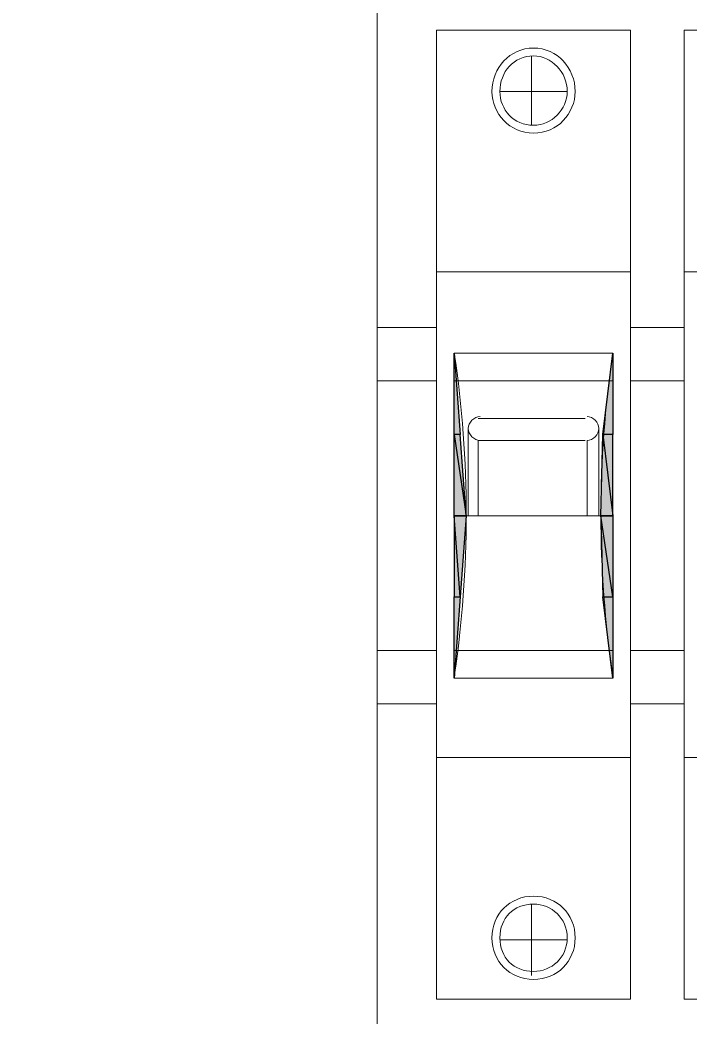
# Model space of a CAD drawing. Header units: metres. Extents: x 2999 to 3164, y 1641 to 1678.
# Drawn here: x 3008.052 to 3008.457, y 1645.003 to 1645.605 of the extents above; entities that cross this region are included whole.
import ezdxf

# ---------------------------------------------------------------- set-up
doc = ezdxf.new("R2010")
doc.units = ezdxf.units.M
doc.linetypes.add('CONTORNO_QUADRO_T', pattern=[0.35, 0.2, -0.15])

msp = doc.modelspace()

# ---------------------------------------------------------------- hatches: boundary and pattern name
at = {"true_color": 0x000007}
for points in [[(3008.31433, 1645.40389), (3008.31792, 1645.3548), (3008.31433, 1645.3548)], [(3008.41011, 1645.40389), (3008.41011, 1645.3548), (3008.40413, 1645.3548)], [(3008.31433, 1645.30571), (3008.32151, 1645.30571), (3008.31792, 1645.25662)], [(3008.40293, 1645.30571), (3008.41011, 1645.30571), (3008.41011, 1645.25662)]]:
    msp.add_hatch(color=7, dxfattribs=at).paths.add_polyline_path(points)
h = msp.add_hatch(color=7, dxfattribs=at)
h.paths.add_polyline_path([(3008.31792, 1645.3548), (3008.31433, 1645.3548), (3008.32151, 1645.30571)])
h.paths.add_polyline_path([(3008.31433, 1645.3548), (3008.32151, 1645.30571), (3008.31433, 1645.30571)])
h = msp.add_hatch(color=7, dxfattribs=at)
h.paths.add_polyline_path([(3008.41011, 1645.3548), (3008.40413, 1645.3548), (3008.41011, 1645.30571)])
h.paths.add_polyline_path([(3008.40413, 1645.3548), (3008.41011, 1645.30571), (3008.40293, 1645.30571)])
h = msp.add_hatch(color=7, dxfattribs=at)
h.paths.add_polyline_path([(3008.31433, 1645.30571), (3008.31433, 1645.25662), (3008.31792, 1645.25662)])
h.paths.add_polyline_path([(3008.31433, 1645.25662), (3008.31792, 1645.25662), (3008.31433, 1645.20753)])
h = msp.add_hatch(color=7, dxfattribs=at)
h.paths.add_polyline_path([(3008.40293, 1645.30571), (3008.40413, 1645.25662), (3008.41011, 1645.25662)])
h.paths.add_polyline_path([(3008.40413, 1645.25662), (3008.41011, 1645.25662), (3008.41011, 1645.20753)])

# ---------------------------------------------------------------- linework, layer by layer
at = {"color": 7, "linetype": 'Continuous', "lineweight": 20, "true_color": 0x000007}
for points in [[(3008.26764, 1645.6194), (3008.75493, 1645.6194), (3008.75493, 1644.99202), (3008.26764, 1644.99202)], [(3008.30355, 1645.01358), (3008.42089, 1645.01358), (3008.42089, 1645.59905), (3008.30355, 1645.59905)], [(3008.45321, 1645.01358), (3008.56935, 1645.01358), (3008.56935, 1645.59905), (3008.45321, 1645.59905)]]:
    msp.add_lwpolyline(points, close=True, dxfattribs=at)
for points in [[(3008.36102, 1645.58348), (3008.36102, 1645.56193), (3008.34187, 1645.56193)], [(3008.38257, 1645.56193), (3008.36102, 1645.56193), (3008.36102, 1645.54158)], [(3008.30355, 1645.45298), (3008.42089, 1645.45298), (3008.42089, 1645.45298)], [(3008.45321, 1645.45298), (3008.56935, 1645.45298), (3008.56935, 1645.45298)], [(3008.30355, 1645.19197), (3008.26764, 1645.19197), (3008.26764, 1645.41945)], [(3008.26764, 1645.41945), (3008.30355, 1645.41945), (3008.30355, 1645.41945)], [(3008.45321, 1645.41945), (3008.42089, 1645.41945), (3008.42089, 1645.41945)], [(3008.31433, 1645.40389), (3008.41011, 1645.40389), (3008.41011, 1645.40389)], [(3008.41011, 1645.40389), (3008.41011, 1645.20753), (3008.31433, 1645.20753)], [(3008.31433, 1645.20753), (3008.31433, 1645.40389), (3008.31433, 1645.40389)], [(3008.30355, 1645.38713), (3008.26764, 1645.38713), (3008.26764, 1645.38713)], [(3008.41011, 1645.38713), (3008.31433, 1645.38713), (3008.31433, 1645.38713)], [(3008.45321, 1645.38713), (3008.42089, 1645.38713), (3008.42089, 1645.38713)], [(3008.3287, 1645.36438), (3008.39335, 1645.36438), (3008.39335, 1645.36438)], [(3008.32271, 1645.35839), (3008.32271, 1645.30571), (3008.32271, 1645.30571)], [(3008.40173, 1645.35839), (3008.40173, 1645.30571), (3008.40173, 1645.30571)], [(3008.39335, 1645.35121), (3008.3287, 1645.35121), (3008.3287, 1645.35121)], [(3008.3287, 1645.35121), (3008.3287, 1645.30571), (3008.3287, 1645.30571)], [(3008.39455, 1645.35121), (3008.39455, 1645.30571), (3008.39455, 1645.30571)], [(3008.32151, 1645.30571), (3008.40293, 1645.30571), (3008.40293, 1645.30571)], [(3008.30355, 1645.2243), (3008.26764, 1645.2243), (3008.26764, 1645.2243)], [(3008.41011, 1645.2243), (3008.31433, 1645.2243), (3008.31433, 1645.2243)], [(3008.45321, 1645.2243), (3008.42089, 1645.2243), (3008.42089, 1645.2243)], [(3008.45321, 1645.19197), (3008.42089, 1645.19197), (3008.42089, 1645.19197)], [(3008.30355, 1645.15964), (3008.42089, 1645.15964), (3008.42089, 1645.15964)], [(3008.45321, 1645.15964), (3008.56935, 1645.15964), (3008.56935, 1645.15964)], [(3008.36102, 1645.07104), (3008.36102, 1645.04949), (3008.34187, 1645.04949)], [(3008.38257, 1645.04949), (3008.36102, 1645.04949), (3008.36102, 1645.02794)]]:
    msp.add_lwpolyline(points, dxfattribs=at)
at = {"color": 7, "linetype": 'Continuous', "lineweight": -2, "true_color": 0x000007}
for points in [[(3008.31433, 1645.40389), (3008.31792, 1645.3548), (3008.31433, 1645.3548)], [(3008.41011, 1645.40389), (3008.41011, 1645.3548), (3008.40413, 1645.3548)], [(3008.31792, 1645.3548), (3008.31433, 1645.3548), (3008.32151, 1645.30571)], [(3008.31433, 1645.3548), (3008.32151, 1645.30571), (3008.31433, 1645.30571)], [(3008.40413, 1645.3548), (3008.41011, 1645.30571), (3008.40293, 1645.30571)], [(3008.41011, 1645.3548), (3008.40413, 1645.3548), (3008.41011, 1645.30571)], [(3008.31433, 1645.30571), (3008.31433, 1645.25662), (3008.31792, 1645.25662)], [(3008.31433, 1645.30571), (3008.32151, 1645.30571), (3008.31792, 1645.25662)], [(3008.40293, 1645.30571), (3008.40413, 1645.25662), (3008.41011, 1645.25662)], [(3008.40293, 1645.30571), (3008.41011, 1645.30571), (3008.41011, 1645.25662)], [(3008.31433, 1645.25662), (3008.31792, 1645.25662), (3008.31433, 1645.20753)], [(3008.40413, 1645.25662), (3008.41011, 1645.25662), (3008.41011, 1645.20753)]]:
    msp.add_lwpolyline(points, close=True, dxfattribs=at)
at = {"color": 30, "linetype": 'CONTORNO_QUADRO_T', "lineweight": 20, "ltscale": 0.1}
msp.add_open_spline([(3009.30089, 1646.21565), (3009.30089, 1647.76852), (3008.04135, 1649.02806), (3006.48728, 1649.02806), (3006.48728, 1649.02806), (3004.9344, 1649.02806), (3003.67487, 1647.76852), (3003.67487, 1646.21565), (3003.67487, 1646.21565), (3003.67487, 1644.66157), (3004.9344, 1643.40203), (3006.48728, 1643.40203), (3006.48728, 1643.40203), (3008.04135, 1643.40203), (3009.30089, 1644.66157), (3009.30089, 1646.21565)], degree=3, knots=[0, 0, 0, 0, 0.0625, 0.0625, 0.0625, 0.062501, 0.125, 0.125, 0.125, 0.125001, 0.1875, 0.1875, 0.1875, 0.187501, 1, 1, 1, 1], dxfattribs=at)
at = {"color": 7, "linetype": 'Continuous', "lineweight": 20, "true_color": 0x000007}
for points, knots in [([(3008.38736, 1645.56193), (3008.38736, 1645.5763), (3008.37659, 1645.58827), (3008.36222, 1645.58827), (3008.36222, 1645.58827), (3008.34785, 1645.58827), (3008.33708, 1645.5763), (3008.33708, 1645.56193), (3008.33708, 1645.56193), (3008.33708, 1645.54876), (3008.34785, 1645.53679), (3008.36222, 1645.53679), (3008.36222, 1645.53679), (3008.37659, 1645.53679), (3008.38736, 1645.54876), (3008.38736, 1645.56193)], [0, 0, 0, 0, 0.0625, 0.0625, 0.0625, 0.062501, 0.125, 0.125, 0.125, 0.125001, 0.1875, 0.1875, 0.1875, 0.187501, 1, 1, 1, 1]), ([(3008.38257, 1645.56193), (3008.38257, 1645.5739), (3008.373, 1645.58348), (3008.36222, 1645.58348), (3008.36222, 1645.58348), (3008.35025, 1645.58348), (3008.34187, 1645.5739), (3008.34187, 1645.56193), (3008.34187, 1645.56193), (3008.34187, 1645.55115), (3008.35025, 1645.54158), (3008.36222, 1645.54158), (3008.36222, 1645.54158), (3008.373, 1645.54158), (3008.38257, 1645.55115), (3008.38257, 1645.56193)], [0, 0, 0, 0, 0.0625, 0.0625, 0.0625, 0.062501, 0.125, 0.125, 0.125, 0.125001, 0.1875, 0.1875, 0.1875, 0.187501, 1, 1, 1, 1]), ([(3008.32989, 1645.36558), (3008.3263, 1645.36558), (3008.32271, 1645.36198), (3008.32271, 1645.35839), (3008.32271, 1645.35839), (3008.32271, 1645.3548), (3008.3263, 1645.35121), (3008.32989, 1645.35121)], [0, 0, 0, 0, 0.125, 0.125, 0.125, 0.125001, 1, 1, 1, 1]), ([(3008.39455, 1645.35121), (3008.39814, 1645.35121), (3008.40173, 1645.3548), (3008.40173, 1645.35839), (3008.40173, 1645.35839), (3008.40173, 1645.36198), (3008.39814, 1645.36558), (3008.39455, 1645.36558)], [0, 0, 0, 0, 0.125, 0.125, 0.125, 0.125001, 1, 1, 1, 1]), ([(3008.38736, 1645.05069), (3008.38736, 1645.06506), (3008.37659, 1645.07583), (3008.36222, 1645.07583), (3008.36222, 1645.07583), (3008.34785, 1645.07583), (3008.33708, 1645.06506), (3008.33708, 1645.05069), (3008.33708, 1645.05069), (3008.33708, 1645.03632), (3008.34785, 1645.02555), (3008.36222, 1645.02555), (3008.36222, 1645.02555), (3008.37659, 1645.02555), (3008.38736, 1645.03632), (3008.38736, 1645.05069)], [0, 0, 0, 0, 0.0625, 0.0625, 0.0625, 0.062501, 0.125, 0.125, 0.125, 0.125001, 0.1875, 0.1875, 0.1875, 0.187501, 1, 1, 1, 1]), ([(3008.38257, 1645.05069), (3008.38257, 1645.06266), (3008.373, 1645.07104), (3008.36222, 1645.07104), (3008.36222, 1645.07104), (3008.35025, 1645.07104), (3008.34187, 1645.06266), (3008.34187, 1645.05069), (3008.34187, 1645.05069), (3008.34187, 1645.03872), (3008.35025, 1645.03034), (3008.36222, 1645.03034), (3008.36222, 1645.03034), (3008.373, 1645.03034), (3008.38257, 1645.03872), (3008.38257, 1645.05069)], [0, 0, 0, 0, 0.0625, 0.0625, 0.0625, 0.062501, 0.125, 0.125, 0.125, 0.125001, 0.1875, 0.1875, 0.1875, 0.187501, 1, 1, 1, 1])]:
    msp.add_open_spline(points, degree=3, knots=knots, dxfattribs=at)
for points in [[(3008.31433, 1645.20873), (3008.32391, 1645.27339), (3008.32391, 1645.33924), (3008.31433, 1645.40389)], [(3008.41011, 1645.40389), (3008.40053, 1645.33924), (3008.40053, 1645.27339), (3008.41011, 1645.20873)]]:
    msp.add_open_spline(points, degree=3, dxfattribs=at)

doc.saveas('drawing.dxf')
